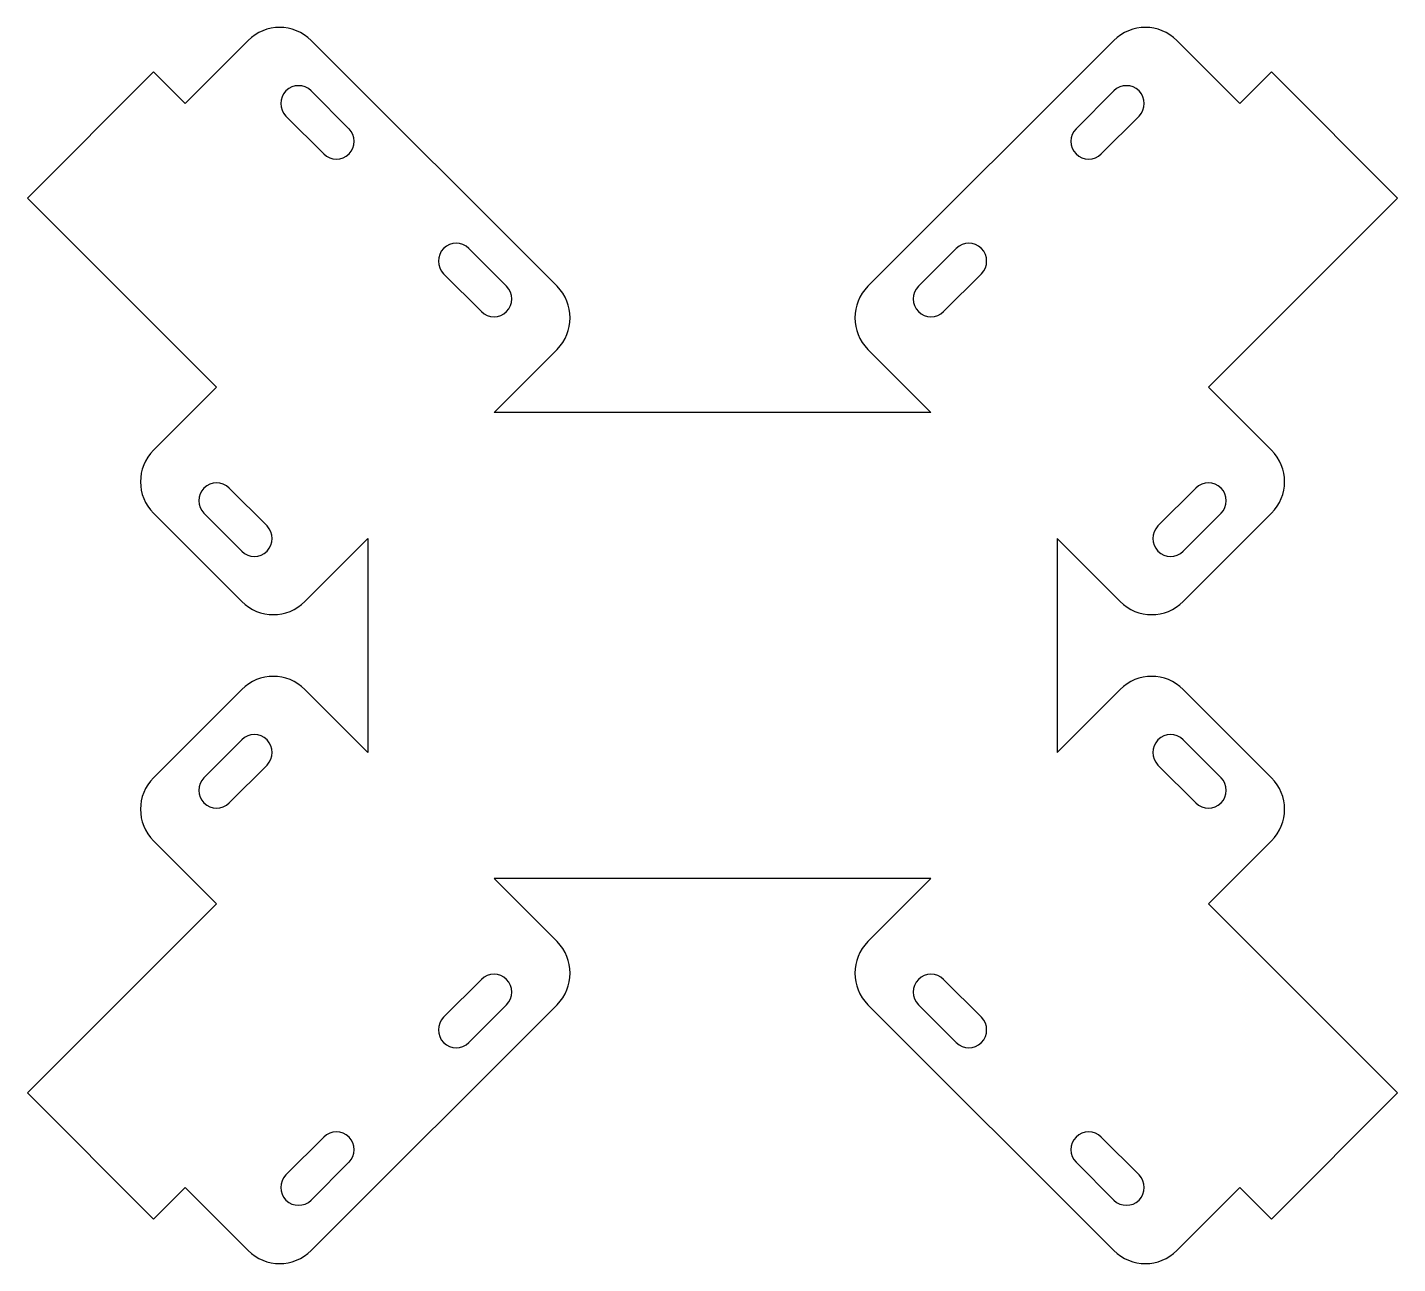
# Model space of a CAD drawing. Header units: millimetres. Extents: x 33 to 341, y 83 to 360.
import ezdxf

# ---------------------------------------------------------------- set-up
doc = ezdxf.new("R2010")
doc.units = ezdxf.units.MM
doc.header["$MEASUREMENT"] = 0
doc.layers.get('0').update_dxf_attribs({"linetype": 'CONTINUOUS'})

msp = doc.modelspace()

# ---------------------------------------------------------------- linework, layer by layer
for p, q in [((82.87, 357.46), (68.73, 343.32)), ((97.01, 357.46), (152.16, 302.31)), ((277.03, 357.46), (221.88, 302.31)), ((291.18, 357.46), (305.32, 343.32)), ((33.37, 322.11), (61.65, 350.39)), ((68.73, 343.32), (61.65, 350.39)), ((305.32, 343.32), (312.39, 350.39)), ((340.67, 322.11), (312.39, 350.39)), ((75.8, 279.68), (33.37, 322.11)), ((298.25, 279.68), (340.67, 322.11)), ((152.16, 288.17), (138.02, 274.02)), ((221.88, 288.17), (236.02, 274.02)), ((75.8, 279.68), (61.65, 265.54)), ((298.25, 279.68), (312.39, 265.54)), ((236.02, 274.02), (138.02, 274.02)), ((61.65, 251.4), (81.45, 231.6)), ((312.39, 251.4), (292.59, 231.6)), ((109.74, 245.74), (95.6, 231.6)), ((109.74, 245.74), (109.74, 197.74)), ((264.31, 245.74), (264.31, 197.74)), ((264.31, 245.74), (278.45, 231.6)), ((61.65, 192.08), (81.45, 211.88)), ((109.74, 197.74), (95.6, 211.88)), ((264.31, 197.74), (278.45, 211.88)), ((312.39, 192.08), (292.59, 211.88)), ((75.8, 163.8), (61.65, 177.94)), ((298.25, 163.8), (312.39, 177.94)), ((236.02, 169.46), (138.02, 169.46)), ((152.16, 155.31), (138.02, 169.46)), ((221.88, 155.31), (236.02, 169.46)), ((75.8, 163.8), (33.37, 121.37)), ((298.25, 163.8), (340.67, 121.37)), ((97.01, 86.02), (152.16, 141.17)), ((277.03, 86.02), (221.88, 141.17)), ((33.37, 121.37), (61.65, 93.09)), ((340.67, 121.37), (312.39, 93.09)), ((68.73, 100.16), (61.65, 93.09)), ((82.87, 86.02), (68.73, 100.16)), ((291.18, 86.02), (305.32, 100.16)), ((305.32, 100.16), (312.39, 93.09))]:
    msp.add_line(p, q)
for points in [[(97.01, 346.15), (105.49, 337.66)], [(277.03, 346.15), (268.55, 337.66)], [(99.84, 332.01), (91.35, 340.49)], [(274.21, 332.01), (282.69, 340.49)], [(132.36, 310.79), (140.85, 302.31)], [(241.68, 310.79), (233.19, 302.31)], [(135.19, 296.65), (126.71, 305.14)], [(238.85, 296.65), (247.34, 305.14)], [(87.11, 248.57), (78.62, 257.05)], [(286.93, 248.57), (295.42, 257.05)], [(72.97, 251.4), (81.45, 242.91)], [(301.08, 251.4), (292.59, 242.91)], [(72.97, 192.08), (81.45, 200.57)], [(301.08, 192.08), (292.59, 200.57)], [(87.11, 194.91), (78.62, 186.43)], [(286.93, 194.91), (295.42, 186.43)], [(135.19, 146.83), (126.71, 138.34)], [(238.85, 146.83), (247.34, 138.34)], [(132.36, 132.69), (140.85, 141.17)], [(241.68, 132.69), (233.19, 141.17)], [(99.84, 111.47), (91.35, 102.99)], [(274.21, 111.47), (282.69, 102.99)], [(97.01, 97.33), (105.49, 105.82)], [(277.03, 97.33), (268.55, 105.82)]]:
    msp.add_lwpolyline(points)
for centre, radius, start, end in [((89.94, 350.39), 10, 45, 135), ((284.11, 350.39), 10, 45, 135), ((94.18, 343.32), 4, 45, 225), ((279.86, 343.32), 4, 315, 135), ((102.67, 334.84), 4, 225, 45), ((271.38, 334.84), 4, 135, 315), ((129.54, 307.97), 4, 45, 225), ((244.51, 307.97), 4, 315, 135), ((138.02, 299.48), 4, 225, 45), ((145.09, 295.24), 10, 315, 45), ((228.95, 295.24), 10, 135, 225), ((236.02, 299.48), 4, 135, 315), ((68.73, 258.47), 10, 135, 225), ((305.32, 258.47), 10, 315, 45), ((75.8, 254.22), 4, 45, 225), ((298.25, 254.22), 4, 315, 135), ((84.28, 245.74), 4, 225, 45), ((289.76, 245.74), 4, 135, 315), ((88.52, 238.67), 10, 225, 315), ((285.52, 238.67), 10, 225, 315), ((88.52, 204.81), 10, 45, 135), ((285.52, 204.81), 10, 45, 135), ((84.28, 197.74), 4, 315, 135), ((289.76, 197.74), 4, 45, 225), ((68.73, 185.01), 10, 135, 225), ((75.8, 189.25), 4, 135, 315), ((298.25, 189.25), 4, 225, 45), ((305.32, 185.01), 10, 315, 45), ((145.09, 148.24), 10, 315, 45), ((228.95, 148.24), 10, 135, 225), ((138.02, 144), 4, 315, 135), ((236.02, 144), 4, 45, 225), ((129.54, 135.51), 4, 135, 315), ((244.51, 135.51), 4, 225, 45), ((102.67, 108.64), 4, 315, 135), ((271.38, 108.64), 4, 45, 225), ((94.18, 100.16), 4, 135, 315), ((279.86, 100.16), 4, 225, 45), ((89.94, 93.09), 10, 225, 315), ((284.11, 93.09), 10, 225, 315)]:
    msp.add_arc(centre, radius, start, end)

doc.saveas('drawing.dxf')
